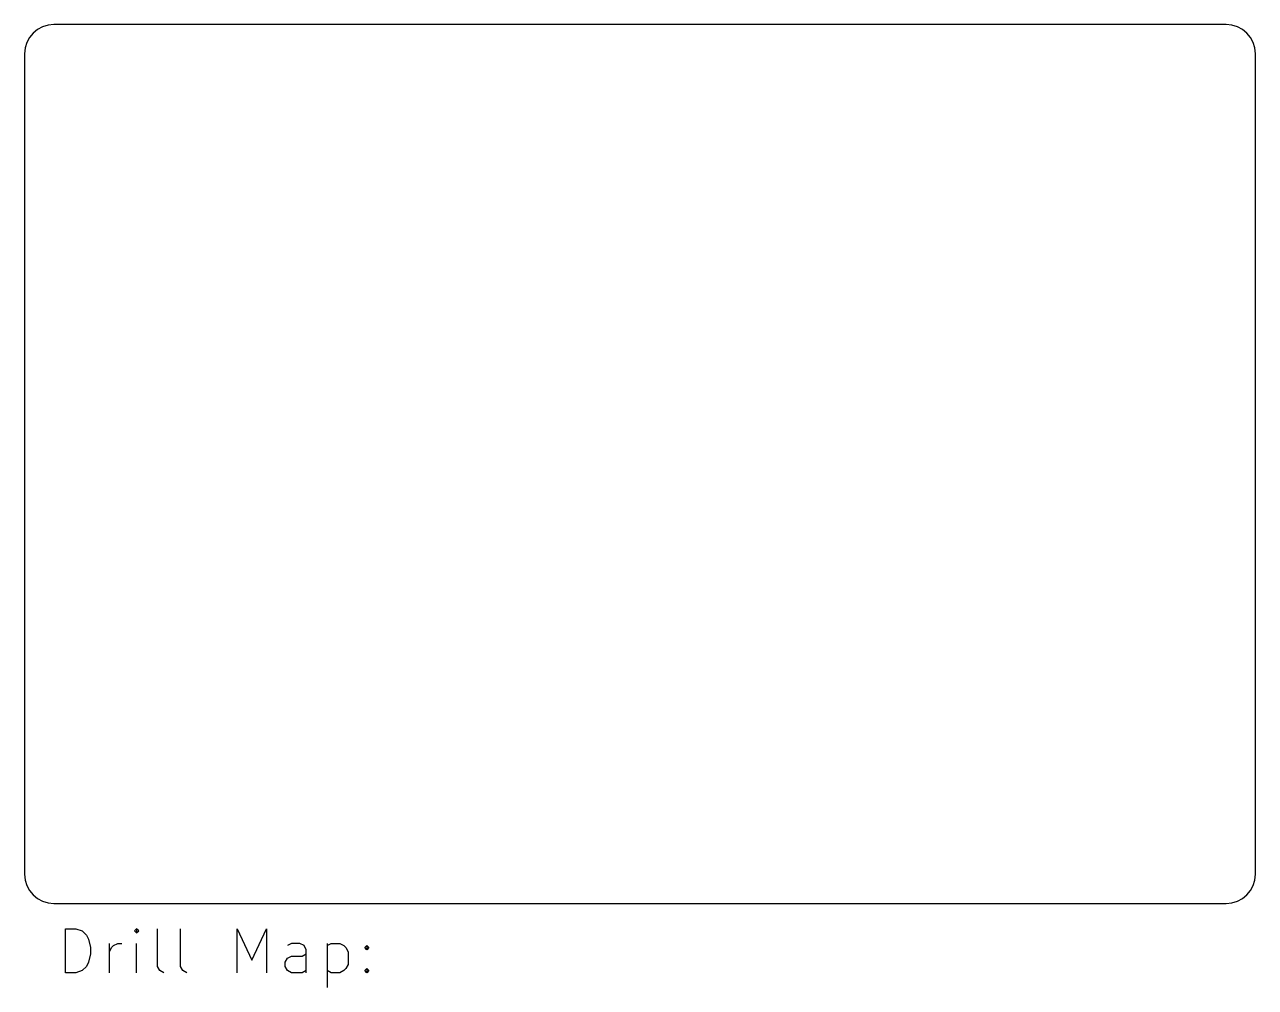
# Model space of a CAD drawing. Extents: x 77.1 to 161.1, y -154.3 to -88.6.
import ezdxf

# ---------------------------------------------------------------- set-up
doc = ezdxf.new("R2010")
doc.units = 0
doc.header["$MEASUREMENT"] = 0
doc.layers.add('BLACK', color=7, linetype='CONTINUOUS')

msp = doc.modelspace()

# ---------------------------------------------------------------- linework, layer by layer
at = {"layer": 'BLACK', "linetype": 'CONTINUOUS'}
for p, q in [((159.1, -88.6), (79.1, -88.6)), ((77.1, -90.6), (77.1, -146.6)), ((161.1, -146.6), (161.1, -90.6)), ((79.0984, -148.6), (159.1, -148.6)), ((79.8893, -153.332), (79.8893, -150.332)), ((79.8893, -150.332), (80.6036, -150.332)), ((80.6036, -150.332), (81.0321, -150.475)), ((84.7464, -150.332), (84.6036, -150.475)), ((84.8893, -150.475), (84.7464, -150.332)), ((84.7464, -150.332), (84.7464, -150.618)), ((86.175, -152.904), (86.175, -150.332)), ((87.7464, -152.904), (87.7464, -150.332)), ((91.6036, -153.332), (91.6036, -150.332)), ((91.6036, -150.332), (92.6036, -152.475)), ((92.6036, -152.475), (93.6036, -150.332)), ((93.6036, -150.332), (93.6036, -153.332)), ((81.0321, -150.475), (81.3179, -150.761)), ((81.3179, -150.761), (81.4607, -151.046)), ((81.4607, -151.046), (81.6036, -151.618)), ((84.6036, -150.475), (84.7464, -150.618)), ((84.7464, -150.618), (84.8893, -150.475)), ((81.6036, -151.618), (81.6036, -152.046)), ((82.8893, -153.332), (82.8893, -151.332)), ((82.8893, -151.904), (83.0321, -151.618)), ((83.0321, -151.618), (83.175, -151.475)), ((83.175, -151.475), (83.4607, -151.332)), ((83.4607, -151.332), (83.7464, -151.332)), ((84.7464, -153.332), (84.7464, -151.332)), ((95.3179, -151.332), (95.0321, -151.475)), ((95.8893, -151.332), (95.3179, -151.332)), ((96.175, -151.475), (95.8893, -151.332)), ((96.3179, -151.761), (96.175, -151.475)), ((96.3179, -153.332), (96.3179, -151.761)), ((97.7464, -151.332), (97.7464, -154.332)), ((97.7464, -151.475), (98.0321, -151.332)), ((98.0321, -151.332), (98.6036, -151.332)), ((98.6036, -151.332), (98.8893, -151.475)), ((98.8893, -151.475), (99.0321, -151.618)), ((99.0321, -151.618), (99.175, -151.904)), ((99.175, -151.904), (99.175, -152.761)), ((100.318, -151.618), (100.461, -151.475)), ((100.461, -151.761), (100.318, -151.618)), ((100.461, -151.475), (100.604, -151.618)), ((100.461, -151.475), (100.461, -151.761)), ((100.604, -151.618), (100.461, -151.761)), ((81.4607, -152.618), (81.3179, -152.904)), ((81.6036, -152.046), (81.4607, -152.618)), ((94.8893, -152.618), (95.0321, -152.332)), ((94.8893, -152.904), (94.8893, -152.618)), ((95.0321, -152.332), (95.3179, -152.189)), ((95.3179, -152.189), (96.0321, -152.189)), ((96.0321, -152.189), (96.3179, -152.046)), ((99.175, -152.761), (99.0321, -153.046)), ((80.6036, -153.332), (79.8893, -153.332)), ((81.0321, -153.189), (80.6036, -153.332)), ((81.3179, -152.904), (81.0321, -153.189)), ((86.3179, -153.189), (86.175, -152.904)), ((86.6036, -153.332), (86.3179, -153.189)), ((87.8893, -153.189), (87.7464, -152.904)), ((88.175, -153.332), (87.8893, -153.189)), ((95.0321, -153.189), (94.8893, -152.904)), ((95.3179, -153.332), (95.0321, -153.189)), ((96.0321, -153.332), (95.3179, -153.332)), ((96.3179, -153.189), (96.0321, -153.332)), ((98.0321, -153.332), (97.7464, -153.189)), ((98.6036, -153.332), (98.0321, -153.332)), ((98.8893, -153.189), (98.6036, -153.332)), ((99.0321, -153.046), (98.8893, -153.189)), ((100.318, -153.189), (100.461, -153.046)), ((100.461, -153.332), (100.318, -153.189)), ((100.461, -153.046), (100.604, -153.189)), ((100.461, -153.046), (100.461, -153.332)), ((100.604, -153.189), (100.461, -153.332))]:
    msp.add_line(p, q, dxfattribs=at)
at = {"layer": 'BLACK'}
for centre, start, end in [((79.1, -90.6), 90, 180), ((159.1, -90.6), 0, 90), ((79.1, -146.6), 180, 270), ((159.1, -146.6), -90, 0)]:
    msp.add_arc(centre, 2, start, end, dxfattribs=at)

doc.saveas('drawing.dxf')
